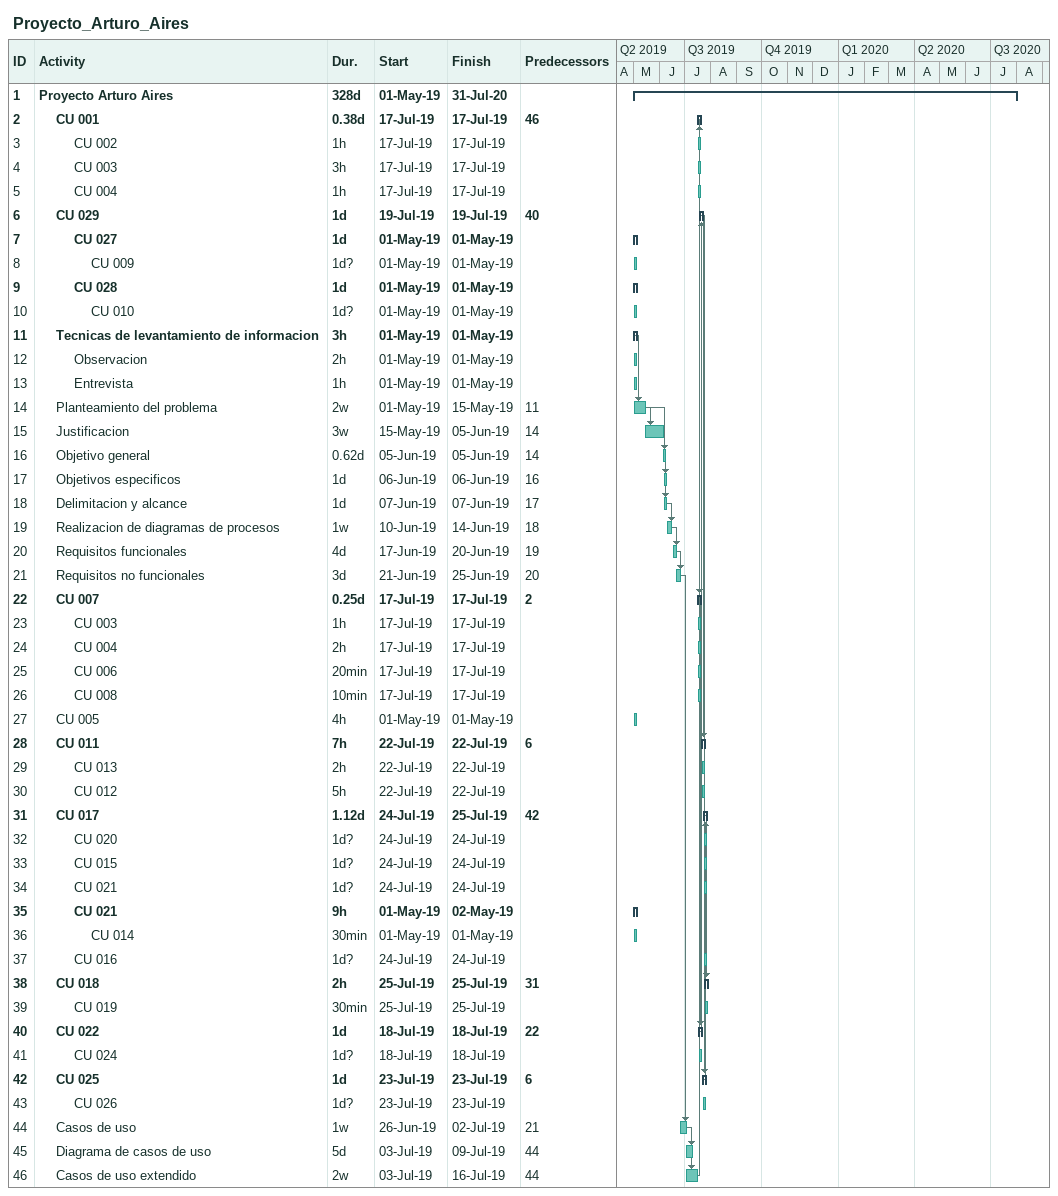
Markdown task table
Proyecto_Arturo_Aires

| ID | Level | Task | Duration | Start | Finish | Predecessors |
|---|---|---|---|---|---|---|
| 1 | 1 | **Proyecto Arturo Aires** | 328d | 2019-05-01 | 2020-07-31 |  |
| 2 | 2 | **CU 001** | 0.38d | 2019-07-17 | 2019-07-17 | 46 |
| 3 | 3 | CU 002 | 1h | 2019-07-17 | 2019-07-17 |  |
| 4 | 3 | CU 003 | 3h | 2019-07-17 | 2019-07-17 |  |
| 5 | 3 | CU 004 | 1h | 2019-07-17 | 2019-07-17 |  |
| 6 | 2 | **CU 029** | 1d | 2019-07-19 | 2019-07-19 | 40 |
| 7 | 3 | **CU 027** | 1d | 2019-05-01 | 2019-05-01 |  |
| 8 | 4 | CU 009 | 1d? | 2019-05-01 | 2019-05-01 |  |
| 9 | 3 | **CU 028** | 1d | 2019-05-01 | 2019-05-01 |  |
| 10 | 4 | CU 010 | 1d? | 2019-05-01 | 2019-05-01 |  |
| 11 | 2 | **Tecnicas de levantamiento de informacion** | 3h | 2019-05-01 | 2019-05-01 |  |
| 12 | 3 | Observacion | 2h | 2019-05-01 | 2019-05-01 |  |
| 13 | 3 | Entrevista | 1h | 2019-05-01 | 2019-05-01 |  |
| 14 | 2 | Planteamiento del problema | 2w | 2019-05-01 | 2019-05-15 | 11 |
| 15 | 2 | Justificacion | 3w | 2019-05-15 | 2019-06-05 | 14 |
| 16 | 2 | Objetivo general | 0.62d | 2019-06-05 | 2019-06-05 | 14 |
| 17 | 2 | Objetivos especificos | 1d | 2019-06-06 | 2019-06-06 | 16 |
| 18 | 2 | Delimitacion y alcance | 1d | 2019-06-07 | 2019-06-07 | 17 |
| 19 | 2 | Realizacion de diagramas de procesos | 1w | 2019-06-10 | 2019-06-14 | 18 |
| 20 | 2 | Requisitos funcionales | 4d | 2019-06-17 | 2019-06-20 | 19 |
| 21 | 2 | Requisitos no funcionales | 3d | 2019-06-21 | 2019-06-25 | 20 |
| 22 | 2 | **CU 007** | 0.25d | 2019-07-17 | 2019-07-17 | 2 |
| 23 | 3 | CU 003 | 1h | 2019-07-17 | 2019-07-17 |  |
| 24 | 3 | CU 004 | 2h | 2019-07-17 | 2019-07-17 |  |
| 25 | 3 | CU 006 | 20min | 2019-07-17 | 2019-07-17 |  |
| 26 | 3 | CU 008 | 10min | 2019-07-17 | 2019-07-17 |  |
| 27 | 2 | CU 005 | 4h | 2019-05-01 | 2019-05-01 |  |
| 28 | 2 | **CU 011** | 7h | 2019-07-22 | 2019-07-22 | 6 |
| 29 | 3 | CU 013 | 2h | 2019-07-22 | 2019-07-22 |  |
| 30 | 3 | CU 012 | 5h | 2019-07-22 | 2019-07-22 |  |
| 31 | 2 | **CU 017** | 1.12d | 2019-07-24 | 2019-07-25 | 42 |
| 32 | 3 | CU 020 | 1d? | 2019-07-24 | 2019-07-24 |  |
| 33 | 3 | CU 015 | 1d? | 2019-07-24 | 2019-07-24 |  |
| 34 | 3 | CU 021 | 1d? | 2019-07-24 | 2019-07-24 |  |
| 35 | 3 | **CU 021** | 9h | 2019-05-01 | 2019-05-02 |  |
| 36 | 4 | CU 014 | 30min | 2019-05-01 | 2019-05-01 |  |
| 37 | 3 | CU 016 | 1d? | 2019-07-24 | 2019-07-24 |  |
| 38 | 2 | **CU 018** | 2h | 2019-07-25 | 2019-07-25 | 31 |
| 39 | 3 | CU 019 | 30min | 2019-07-25 | 2019-07-25 |  |
| 40 | 2 | **CU 022** | 1d | 2019-07-18 | 2019-07-18 | 22 |
| 41 | 3 | CU 024 | 1d? | 2019-07-18 | 2019-07-18 |  |
| 42 | 2 | **CU 025** | 1d | 2019-07-23 | 2019-07-23 | 6 |
| 43 | 3 | CU 026 | 1d? | 2019-07-23 | 2019-07-23 |  |
| 44 | 2 | Casos de uso | 1w | 2019-06-26 | 2019-07-02 | 21 |
| 45 | 2 | Diagrama de casos de uso | 5d | 2019-07-03 | 2019-07-09 | 44 |
| 46 | 2 | Casos de uso extendido | 2w | 2019-07-03 | 2019-07-16 | 44 |
